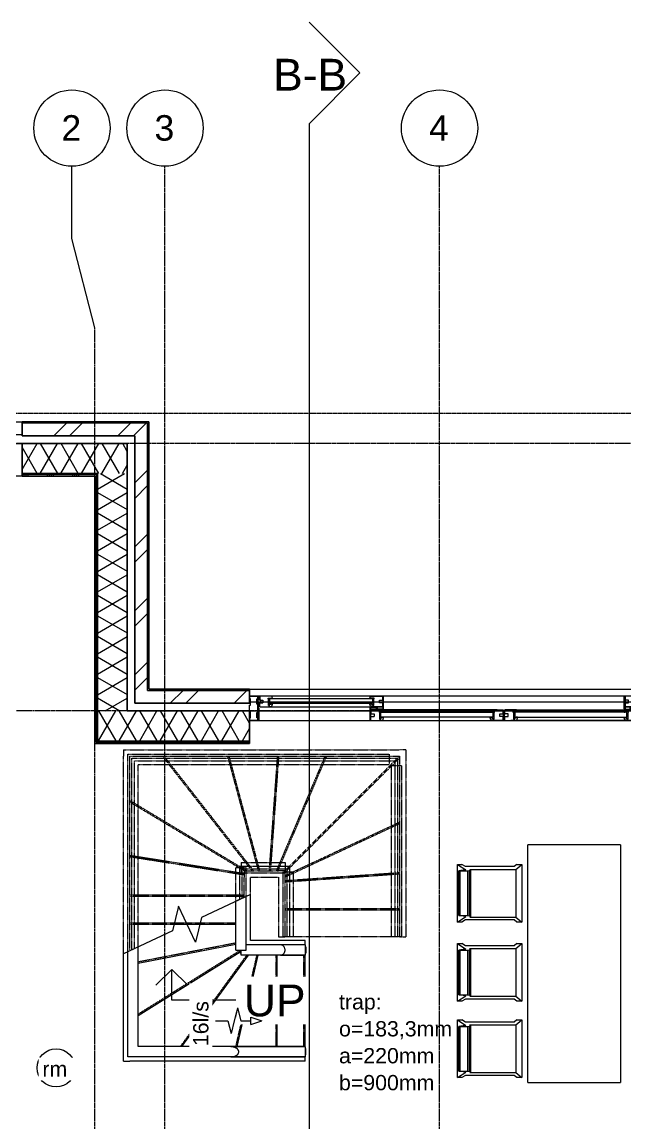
# Model space of a CAD drawing. Header units: millimetres. Extents: x -8591 to 7092, y -1621 to 14390.
# Drawn here: x -2191 to 2552, y 5733 to 14390 of the extents above; entities that cross this region are included whole.
import ezdxf

# ---------------------------------------------------------------- set-up
doc = ezdxf.new("R2010")
doc.units = ezdxf.units.MM
for name, pattern in [('dash-dash', [6, 3, -1, 1, -1]), ('grid', [24, 15, -3, 3, -3]), ('Overhead', [3.96875, 2.38125, -1.5875])]:
    doc.linetypes.add(name, pattern=pattern)
for name, color, linetype, lineweight in [('A-ANNO-NOTE', 131, 'Continuous', 9), ('A-DETL', 90, 'Continuous', 9), ('A-DETL-GENF', 92, 'Continuous', 9), ('A-DOOR', 31, 'Continuous', 9), ('A-FLOR-HRAL', 11, 'Continuous', 9), ('A-FLOR-HRAL-MBND', 5, 'Overhead', 9), ('A-GENM', 13, 'Continuous', 9), ('A-WALL', 113, 'Continuous', 9), ('A-WALL-PATT', 111, 'Continuous', 25), ('G-ANNO-SYMB', 111, 'Continuous', 9), ('G-ANNO-TEXT', 231, 'Continuous', 9), ('I-FURN', 30, 'Continuous', 9), ('I-WALL', 2, 'Continuous', 9), ('S-GRID', 1, 'Continuous', 9), ('S-GRID-IDEN', 1, 'Continuous', 9), ('S-STRS', 31, 'Continuous', 9), ('S-STRS-ANNO', 31, 'Continuous', 9), ('S-STRS-IDEN', 31, 'Continuous', 9), ('S-STRS-MBND', 31, 'Overhead', 9)]:
    doc.layers.add(name, color=color, linetype=linetype, lineweight=lineweight)
doc.styles.add('Arial', font='arial.ttf', dxfattribs={"height": 250})
doc.styles.add('Arial_1', font='arial.ttf', dxfattribs={"height": 200})
doc.styles.add('Arial_3', font='arial.ttf', dxfattribs={"height": 120})
doc.styles.add('Arial_5', font='arial.ttf', dxfattribs={"height": 1.2})
pattern_1 = [(90, (0, 0), (-100, 6e-15), [])]
pattern_2 = [(45, (0, 0), (-251.447, 251.447), []), (45, (0, 381), (-251.447, 251.447), [])]

# ---------------------------------------------------------------- blocks, each defined once
blk = doc.blocks.new('Railing - 50 x 12mm-672990-Begane grond')
at = {"layer": 'A-FLOR-HRAL'}
for p, q in [((-25, 2), (-25, 6)), ((-25, 6), (25, 6)), ((25, 6), (25, 2))]:
    blk.add_line(p, q, dxfattribs=at)
blk = doc.blocks.new('Railing - 50 x 12mm-672994-Begane grond')
at = {"layer": 'A-FLOR-HRAL'}
for p in [(25, 0.6), (-0.6, -6)]:
    blk.add_line(p, (25, -6), dxfattribs=at)
blk = doc.blocks.new('Railing - Railing-654633-Begane grond')
at = {"layer": 'A-FLOR-HRAL'}
for p, q in [((-478.2, 7082.9), (-478.2, 7093.5)), ((-474.2, 7082.9), (-478.2, 7082.9))]:
    blk.add_line(p, q, dxfattribs=at)
at = {"layer": 'A-FLOR-HRAL-MBND'}
for p, q in [((-478.2, 7752.3), (-120.2, 7752.3)), ((-478.2, 7490.2), (-478.2, 7752.3)), ((-478.2, 7752.3), (-120.2, 7752.3)), ((-478.2, 7490.2), (-478.2, 7752.3)), ((-458.2, 7732.3), (-120.2, 7732.3)), ((-458.2, 7499.5), (-458.2, 7732.3)), ((-458.2, 7732.3), (-120.2, 7732.3)), ((-458.2, 7499.5), (-458.2, 7732.3)), ((-120.2, 7752.3), (-87.4, 7752.3)), ((-120.2, 7752.3), (-87.4, 7752.3)), ((-120.2, 7732.3), (-107.4, 7732.3)), ((-120.2, 7732.3), (-107.4, 7732.3)), ((-107.4, 7732.3), (-107.4, 7706.2)), ((-107.4, 7732.3), (-107.4, 7706.2)), ((-107.4, 7706.2), (-107.4, 7416.9)), ((-107.4, 7706.2), (-107.4, 7416.9)), ((-87.4, 7752.3), (-87.4, 7706.2)), ((-87.4, 7752.3), (-87.4, 7706.2)), ((-87.4, 7706.2), (-87.4, 7416.9)), ((-87.4, 7706.2), (-87.4, 7416.9)), ((-107.4, 7416.9), (-107.4, 7196.9)), ((-107.4, 7416.9), (-107.4, 7196.9)), ((-87.4, 7416.9), (-87.4, 7196.9)), ((-87.4, 7416.9), (-87.4, 7196.9)), ((-87.4, 7196.9), (-107.4, 7196.9)), ((-87.4, 7196.9), (-107.4, 7196.9))]:
    blk.add_line(p, q, dxfattribs=at)
at = {"rotation": 270}
for name, p in [('Railing - 50 x 12mm-672990-Begane grond', (35.2, 7092.9)), ('Railing - 50 x 12mm-672994-Begane grond', (-468.2, 7092.9))]:
    blk.add_blockref(name, p, dxfattribs=at)
blk = doc.blocks.new('Railing - 50 x 12mm-673000-Begane grond')
at = {"layer": 'A-FLOR-HRAL'}
for p, q in [((-25, 2), (-25, 6)), ((-25, 6), (25, 6)), ((25, 6), (25, 2))]:
    blk.add_line(p, q, dxfattribs=at)
blk = doc.blocks.new('Railing - Railing-654637-Begane grond')
at = {"layer": 'A-FLOR-HRAL-MBND'}
for p, q in [((-1327.4, 8601.5), (-1208.1, 8601.5)), ((-1327.4, 8503.1), (-1327.4, 8601.5)), ((-1327.4, 8601.5), (-1208.1, 8601.5)), ((-1327.4, 8503.1), (-1327.4, 8601.5)), ((-1307.4, 8581.5), (-1208.1, 8581.5)), ((-1307.4, 8503.1), (-1307.4, 8581.5)), ((-1307.4, 8581.5), (-1208.1, 8581.5)), ((-1307.4, 8503.1), (-1307.4, 8581.5)), ((-1208.1, 8601.5), (698.4, 8601.5)), ((-1208.1, 8601.5), (698.4, 8601.5)), ((-1208.1, 8581.5), (698.4, 8581.5)), ((-1208.1, 8581.5), (698.4, 8581.5)), ((698.4, 8601.5), (761.8, 8601.5)), ((698.4, 8601.5), (761.8, 8601.5)), ((698.4, 8581.5), (741.8, 8581.5)), ((698.4, 8581.5), (741.8, 8581.5)), ((741.8, 8581.5), (741.8, 8541.3)), ((741.8, 8581.5), (741.8, 8541.3)), ((761.8, 8601.5), (761.8, 8541.3)), ((761.8, 8601.5), (761.8, 8541.3)), ((-1327.4, 7094.2), (-1327.4, 8503.1)), ((-1327.4, 7094.2), (-1327.4, 8503.1)), ((-1307.4, 7103.5), (-1307.4, 8503.1)), ((-1307.4, 7103.5), (-1307.4, 8503.1)), ((741.8, 8541.3), (741.8, 7416.9)), ((741.8, 8541.3), (741.8, 7416.9)), ((761.8, 8541.3), (761.8, 7416.9)), ((761.8, 8541.3), (761.8, 7416.9)), ((741.8, 7416.9), (741.8, 7196.9)), ((741.8, 7416.9), (741.8, 7196.9)), ((761.8, 7416.9), (761.8, 7196.9)), ((761.8, 7416.9), (761.8, 7196.9)), ((761.8, 7196.9), (741.8, 7196.9)), ((761.8, 7196.9), (741.8, 7196.9))]:
    blk.add_line(p, q, dxfattribs=at)
at = {"extrusion": (0, 0, -1), "zscale": -1, "rotation": 90}
blk.add_blockref('Railing - 50 x 12mm-673000-Begane grond', (-35.2, 6293.7), dxfattribs=at)
blk = doc.blocks.new('Top Rail Type - Top Rail_Internal_-654649-Begane grond')
at = {"layer": 'A-FLOR-HRAL'}
for p, q in [((37.2, 7133.5), (-156.9, 7133.5)), ((-156.9, 7053.5), (37.2, 7053.5))]:
    blk.add_line(p, q, dxfattribs=at)
for points, knots in [([(-121.7, 7093.5), (-121.7, 7096.4), (-122.2, 7102), (-124.6, 7110.2), (-128.5, 7117.7), (-133.4, 7123.7), (-138.1, 7127.5), (-141.7, 7129.7), (-144.6, 7131), (-147.6, 7132.1), (-151.6, 7133.2), (-154.8, 7133.5), (-156.9, 7133.5)], [0, 0, 0, 0, 0.142857, 0.285714, 0.428571, 0.571429, 0.678571, 0.732143, 0.785714, 0.839286, 0.892857, 1, 1, 1, 1]), ([(37.2, 7133.5), (37.2, 7133.5), (37.2, 7132.8), (37.2, 7129.9), (37.2, 7125.1), (37.2, 7117.6), (37.2, 7109), (37.2, 7100.3), (37.2, 7095.8), (37.2, 7093.5)], [0, 0, 0, 0, 0.142857, 0.285714, 0.428571, 0.571429, 0.785714, 0.892857, 1, 1, 1, 1]), ([(-156.9, 7053.5), (-154, 7053.5), (-148.5, 7054.3), (-140.7, 7057.6), (-133.9, 7062.8), (-127.6, 7070.4), (-123.8, 7078.9), (-122, 7087.2), (-121.7, 7091.4), (-121.7, 7093.5)], [0, 0, 0, 0, 0.142857, 0.285714, 0.428571, 0.571429, 0.785714, 0.892857, 1, 1, 1, 1]), ([(37.2, 7093.5), (37.2, 7090.5), (37.2, 7084.6), (37.2, 7076), (37.2, 7068.4), (37.2, 7063.3), (37.2, 7060.2), (37.2, 7058.5), (37.2, 7057), (37.2, 7055.7), (37.2, 7054.7), (37.2, 7053.8), (37.2, 7053.5), (37.2, 7053.5)], [0, 0, 0, 0, 0.142857, 0.285714, 0.428571, 0.571429, 0.625, 0.678571, 0.732143, 0.785714, 0.839286, 0.892857, 1, 1, 1, 1])]:
    blk.add_open_spline(points, degree=3, knots=knots, dxfattribs=at)
blk = doc.blocks.new('Top Rail Type - Top Rail_Internal_-V1-Begane grond')
at = {"layer": 'A-FLOR-HRAL', "linetype": 'Overhead'}
for p, q in [((-508.2, 7741.7), (-426.9, 7741.7)), ((-508.2, 7476.2), (-508.2, 7741.7)), ((-467.5, 7782.3), (-467.5, 7701.1)), ((-467.5, 7782.3), (-120.3, 7782.3)), ((-426.9, 7514.1), (-426.9, 7741.7)), ((-57.4, 7706.4), (-138.6, 7706.4)), ((-138.6, 7706.4), (-138.6, 7416.9)), ((-120.3, 7782.3), (-120.3, 7701.1)), ((-57.4, 7706.4), (-57.4, 7416.9)), ((-467.5, 7701.1), (-120.3, 7701.1)), ((-138.6, 7416.9), (-138.6, 7196.9)), ((-57.4, 7416.9), (-57.4, 7196.9)), ((-57.4, 7196.9), (-138.6, 7196.9))]:
    blk.add_line(p, q, dxfattribs=at)
at = {"layer": 'A-FLOR-HRAL'}
for p, q in [((-426.9, 7514.1), (-508.2, 7476.2)), ((-508.2, 7093.5), (-508.2, 7476.2)), ((-426.9, 7093.5), (-426.9, 7514.1)), ((37.2, 7134.1), (-426.9, 7134.1)), ((37.2, 7132.5), (37.2, 7134.1)), ((-508.2, 7093.5), (-426.9, 7093.5)), ((-467.5, 7052.9), (-467.5, 7093.5)), ((37.2, 7052.9), (-467.5, 7052.9))]:
    blk.add_line(p, q, dxfattribs=at)
blk = doc.blocks.new('Top Rail Type - Top Rail_Internal_-654664-Begane grond')
at = {"layer": 'A-FLOR-HRAL'}
for p, q in [((37.2, 6333.1), (-548.7, 6333.1)), ((-548.7, 6253.1), (37.2, 6253.1))]:
    blk.add_line(p, q, dxfattribs=at)
for points, knots in [([(-485.6, 6293.1), (-485.7, 6295.1), (-486.1, 6298.1), (-487.2, 6301.8), (-488.2, 6304.5), (-489.5, 6307), (-491.2, 6309.5), (-492.7, 6311.5), (-494, 6312.9), (-495.3, 6314.4), (-497, 6316.1), (-499.3, 6318), (-501.6, 6319.7), (-504.1, 6321.4), (-506.5, 6322.9), (-509.1, 6324.3), (-511.8, 6325.5), (-514.9, 6326.9), (-518.5, 6328.3), (-522.8, 6329.6), (-527, 6330.7), (-535.6, 6332.5), (-542.9, 6333.1), (-548.7, 6333.1)], [0, 0, 0, 0, 0.071429, 0.107143, 0.142857, 0.178571, 0.214286, 0.25, 0.267857, 0.285714, 0.321429, 0.357143, 0.392857, 0.428571, 0.464286, 0.5, 0.535714, 0.571429, 0.625, 0.678571, 0.732143, 0.785714, 1, 1, 1, 1]), ([(37.2, 6333.1), (37.2, 6333.1), (37.2, 6332.4), (37.2, 6329.4), (37.2, 6324.6), (37.2, 6317.2), (37.2, 6308.5), (37.2, 6299.8), (37.2, 6295.4), (37.2, 6293.1)], [0, 0, 0, 0, 0.142857, 0.285714, 0.428571, 0.571429, 0.785714, 0.892857, 1, 1, 1, 1]), ([(-548.7, 6253.1), (-544.2, 6253.1), (-537.4, 6253.6), (-528.4, 6255.1), (-522.9, 6256.5), (-518.6, 6257.9), (-515.4, 6259.1), (-512.2, 6260.4), (-509.2, 6261.9), (-506.2, 6263.6), (-503.2, 6265.3), (-500.9, 6267), (-499.1, 6268.4), (-497.8, 6269.5), (-496.6, 6270.6), (-494.9, 6272.2), (-492.9, 6274.4), (-490.8, 6277.1), (-489.3, 6279.5), (-488.4, 6281.5), (-487.5, 6283.5), (-486.3, 6287.3), (-485.8, 6290.7), (-485.6, 6293.1)], [0, 0, 0, 0, 0.166667, 0.25, 0.333333, 0.375, 0.416667, 0.458333, 0.5, 0.541667, 0.583333, 0.625, 0.645833, 0.666667, 0.6875, 0.708333, 0.75, 0.791667, 0.833333, 0.854167, 0.875, 0.916667, 1, 1, 1, 1]), ([(37.2, 6293.1), (37.2, 6290.1), (37.2, 6284.1), (37.2, 6275.6), (37.2, 6267.9), (37.2, 6260.5), (37.2, 6255.7), (37.2, 6253.5), (37.2, 6253.1), (37.2, 6253.1)], [0, 0, 0, 0, 0.142857, 0.285714, 0.428571, 0.571429, 0.785714, 0.892857, 1, 1, 1, 1])]:
    blk.add_open_spline(points, degree=3, knots=knots, dxfattribs=at)
blk = doc.blocks.new('Top Rail Type - Top Rail_Internal_-V2-Begane grond')
at = {"layer": 'A-FLOR-HRAL', "linetype": 'Overhead'}
for p, q in [((-1358.6, 8632.7), (-1208, 8632.7)), ((-1358.6, 8503.2), (-1358.6, 8632.7)), ((-1208, 8632.7), (698.4, 8632.7)), ((698.4, 8632.7), (698.4, 8551.5)), ((-1358.6, 7079.7), (-1358.6, 8503.2)), ((-1277.4, 8551.5), (-1208, 8551.5)), ((-1277.4, 8503.2), (-1277.4, 8551.5)), ((-1277.4, 7117.5), (-1277.4, 8503.2)), ((-1208, 8551.5), (698.4, 8551.5)), ((793.1, 8541.3), (711.8, 8541.3)), ((711.8, 8541.3), (711.8, 7416.9)), ((793.1, 8541.3), (793.1, 7416.9)), ((711.8, 7416.9), (711.8, 7196.9)), ((793.1, 7416.9), (793.1, 7196.9)), ((793.1, 7196.9), (711.8, 7196.9))]:
    blk.add_line(p, q, dxfattribs=at)
at = {"layer": 'A-FLOR-HRAL'}
for p, q in [((-1277.4, 7117.5), (-1358.6, 7079.7)), ((-1277.4, 6414.1), (-1277.4, 7117.5)), ((-1358.6, 6414.1), (-1358.6, 7079.7)), ((-1358.6, 6252.5), (-1358.6, 6414.1)), ((-1277.4, 6333.7), (-1277.4, 6414.1)), ((-1198.7, 6333.7), (-1277.4, 6333.7)), ((37.2, 6333.7), (-1198.7, 6333.7)), ((37.2, 6332.1), (37.2, 6333.7)), ((-1198.7, 6252.5), (-1358.6, 6252.5)), ((37.2, 6252.5), (-1198.7, 6252.5))]:
    blk.add_line(p, q, dxfattribs=at)
blk = doc.blocks.new('boekenkast6 - boekenkast-667232-Begane grond')
at = {"layer": 'A-WALL'}
for p, q in [((1788, 6051.5), (1788, 7920.8)), ((2517.2, 7920.8), (1788, 7920.8)), ((2517.2, 7920.8), (2517.2, 6051.5)), ((1788, 6051.5), (2517.2, 6051.5))]:
    blk.add_line(p, q, dxfattribs=at)
blk = doc.blocks.new('grace - COLOUR - _Beech_-722821-Begane grond')
at = {"layer": 'I-FURN'}
for p, q in [((-226.9, 217.6), (-226.9, 253.1)), ((-226.9, 253.1), (227, 253.1)), ((-226.9, 253.1), (-184, 187.6)), ((-210.1, 190), (-226.9, 217.6)), ((-210.1, -194), (-210.1, 190)), ((-184, 191.8), (-175.4, 242.3)), ((-184, 187.6), (-184, 191.8)), ((-175.2, 230.2), (-175.8, 171.8)), ((-175.4, 242.3), (175.5, 242.3)), ((-175.4, 242.3), (-175.2, 230.2)), ((-175.2, 230.2), (175.3, 230.2)), ((175.5, 242.3), (175.3, 230.2)), ((175.3, 230.2), (175.9, 171.8)), ((184.2, 191.8), (175.5, 242.3)), ((227, 253.1), (184.2, 187.6)), ((184.2, 187.6), (184.2, 191.8)), ((210.2, 190), (227, 217.6)), ((210.2, -194), (210.2, 190)), ((227, 253.1), (227, 217.6)), ((-184.1, 151.6), (-187.4, 154.8)), ((-187.4, 154.8), (-187.1, -206.5)), ((-178.5, 158), (-184.1, 147.7)), ((-184.1, 147.7), (-184.1, 151.6)), ((-184.1, 147.7), (184.2, 147.7)), ((-175.8, 171.8), (-178.5, 158)), ((-178.5, 158), (178.6, 158)), ((-175.8, 171.8), (175.9, 171.8)), ((175.9, 171.8), (178.6, 158)), ((178.6, 158), (184.2, 147.7)), ((184.2, 151.6), (187.5, 154.8)), ((184.2, 147.7), (184.2, 151.6)), ((187.5, 154.8), (187.2, -206.5)), ((-226.9, -215.3), (-210.1, -194)), ((-187.1, -206.5), (-226.9, -253.1)), ((-226.9, -253.1), (-226.9, -215.3)), ((227, -253.1), (-226.9, -253.1)), ((187.2, -206.5), (-187.1, -206.5)), ((187.2, -206.5), (227, -253.1)), ((227, -215.3), (210.2, -194)), ((227, -215.3), (227, -253.1))]:
    blk.add_line(p, q, dxfattribs=at)
blk = doc.blocks.new('Doors_GEALAN_S9000_Sliding-Door_Plan_C - Doors_GEALAN_S9000_Sliding-Door_Plan_C-2090526-Begane grond')
at = {"layer": 'A-DETL-GENF'}
for p, q in [((-2000, -21), (-2000, 0)), ((-2000, 0), (-1935.5, 0)), ((-1893, 0), (-1921, 0)), ((-1921, 0), (-1921, -30.1)), ((-1829.3, 0), (-1893, 0)), ((-1045.2, 0), (-981.5, 0)), ((-981.5, 0), (-953.5, 0)), ((-953.5, -30.1), (-953.5, 0)), ((981.5, 0), (953.5, 0)), ((953.5, -30.1), (953.5, 0)), ((1045.2, 0), (981.5, 0)), ((1829.3, 0), (1893, 0)), ((1893, 0), (1921, 0)), ((1921, 0), (1921, -30.1)), ((1935.5, 0), (2000, 0)), ((2000, 0), (2000, -21)), ((-1992, -21), (-2000, -21)), ((-2000, -120), (-2000, -70)), ((-2000, -70), (-1992, -70)), ((-1992, -70), (-1992, -21)), ((-1943, -21), (-1935, -21)), ((-1943, -61.5), (-1943, -21)), ((-1935, -61.5), (-1943, -61.5)), ((-1935, -21), (-1935, -0.5)), ((-1926.5, -3), (-1935, -3)), ((-1935, -3), (-1935, -79.5)), ((-1935, -128.5), (-1935, -61.5)), ((-1935, -79.5), (-1926.5, -79.5)), ((-1924, -10.5), (-1924, -5.5)), ((-1923, -10.5), (-1924, -10.5)), ((-1924, -77), (-1924, -72)), ((-1924, -72), (-1923, -72)), ((-1923, -30.4), (-1923, -10.5)), ((-1911.7, -30.4), (-1923, -30.4)), ((-1923, -72), (-1923, -52.1)), ((-1923, -52.1), (-1911.7, -52.1)), ((-1921, -30.1), (-1895.5, -30.1)), ((-1921, -52.4), (-1895.5, -52.4)), ((-1921, -80), (-1921, -52.4)), ((-1918.5, -82.5), (-1847, -82.5)), ((-1911.7, -52.1), (-1911.7, -30.4)), ((-1895, -30.6), (-1895, -40.9)), ((-1895, -40.9), (-1894.7, -41.2)), ((-1894.7, -41.2), (-1895, -41.6)), ((-1895, -41.6), (-1895, -51.9)), ((-1851.1, -29), (-1854.1, -15)), ((-1854.1, -15), (-1828.2, -15)), ((-1851.1, -71.2), (-1851.1, -29)), ((-1847, -71.2), (-1851.1, -71.2)), ((-1834.1, -65.5), (-1847, -65.5)), ((-1847, -65.5), (-1847, -81)), ((-1847, -82.5), (-1847, -71.2)), ((-1847, -81), (-1830.7, -81)), ((-1832.8, -60.5), (-1834.1, -65.5)), ((-1821, -60.5), (-1832.8, -60.5)), ((-1821, -58), (-1832.5, -58)), ((-1832.5, -58), (-1832.5, -60.5)), ((-1832.5, -60.5), (-1821, -60.5)), ((-1828.2, -15), (-1821, -15)), ((-1827.5, -15), (-1821, -15)), ((-1827.5, -18), (-1827.5, -15)), ((-1821, -18), (-1827.5, -18)), ((-1824.9, -76.6), (-1821, -62)), ((-1821, -14), (-1823.6, -4.4)), ((-1821, -15), (-1821, -14)), ((-1821, -15), (-1821, -18)), ((-1821, -60.5), (-1821, -58)), ((-1821, -62), (-1821, -60.5)), ((-1053.5, -14), (-1050.9, -4.4)), ((-1053.5, -15), (-1053.5, -14)), ((-1046.3, -15), (-1053.5, -15)), ((-1047, -15), (-1053.5, -15)), ((-1053.5, -15), (-1053.5, -18)), ((-1053.5, -18), (-1047, -18)), ((-1053.5, -58), (-1042, -58)), ((-1053.5, -60.5), (-1053.5, -58)), ((-1042, -60.5), (-1053.5, -60.5)), ((-1053.5, -62), (-1053.5, -60.5)), ((-1053.5, -60.5), (-1041.7, -60.5)), ((-1049.6, -76.6), (-1053.5, -62)), ((-1047, -18), (-1047, -15)), ((-1020.4, -15), (-1046.3, -15)), ((-1027.5, -81), (-1043.8, -81)), ((-1042, -58), (-1042, -60.5)), ((-1041.7, -60.5), (-1040.4, -65.5)), ((-1040.4, -65.5), (-1027.5, -65.5)), ((-1027.5, -65.5), (-1027.5, -81)), ((-1027.5, -82.5), (-1027.5, -71.2)), ((-1027.5, -71.2), (-1023.4, -71.2)), ((-956, -82.5), (-1027.5, -82.5)), ((-1023.4, -29), (-1020.4, -15)), ((-1023.4, -71.2), (-1023.4, -29)), ((-999, -86.5), (-994, -86.5)), ((-999, -95), (-999, -86.5)), ((-994, -95), (-994, -82.5)), ((-994, -82.5), (-954, -82.5)), ((-979.5, -30.1), (-953.5, -30.1)), ((-979.5, -52.4), (-979.5, -30.1)), ((-953.5, -52.4), (-979.5, -52.4)), ((-954, -82.5), (-953.5, -82.5)), ((-949, -3), (-953.5, -3)), ((-953.5, -3), (-953.5, -100)), ((-953.5, -80), (-953.5, -52.4)), ((-953.5, -82.5), (-953.5, -100)), ((-946.5, -97.5), (-946.5, -5.5)), ((946.5, -97.5), (946.5, -5.5)), ((949, -3), (953.5, -3)), ((953.5, -3), (953.5, -100)), ((979.5, -30.1), (953.5, -30.1)), ((953.5, -52.4), (979.5, -52.4)), ((953.5, -80), (953.5, -52.4)), ((953.5, -82.5), (953.5, -100)), ((954, -82.5), (953.5, -82.5)), ((994, -82.5), (954, -82.5)), ((956, -82.5), (1027.5, -82.5)), ((979.5, -52.4), (979.5, -30.1)), ((994, -95), (994, -82.5)), ((999, -86.5), (994, -86.5)), ((999, -95), (999, -86.5)), ((1023.4, -29), (1020.4, -15)), ((1020.4, -15), (1046.3, -15)), ((1023.4, -71.2), (1023.4, -29)), ((1027.5, -71.2), (1023.4, -71.2)), ((1040.4, -65.5), (1027.5, -65.5)), ((1027.5, -65.5), (1027.5, -81)), ((1027.5, -82.5), (1027.5, -71.2)), ((1027.5, -81), (1043.8, -81)), ((1041.7, -60.5), (1040.4, -65.5)), ((1053.5, -60.5), (1041.7, -60.5)), ((1053.5, -58), (1042, -58)), ((1042, -58), (1042, -60.5)), ((1042, -60.5), (1053.5, -60.5)), ((1046.3, -15), (1053.5, -15)), ((1047, -15), (1053.5, -15)), ((1047, -18), (1047, -15)), ((1053.5, -18), (1047, -18)), ((1049.6, -76.6), (1053.5, -62)), ((1053.5, -14), (1050.9, -4.4)), ((1053.5, -15), (1053.5, -14)), ((1053.5, -15), (1053.5, -18)), ((1053.5, -60.5), (1053.5, -58)), ((1053.5, -62), (1053.5, -60.5)), ((1821, -14), (1823.6, -4.4)), ((1821, -15), (1821, -14)), ((1828.2, -15), (1821, -15)), ((1827.5, -15), (1821, -15)), ((1821, -15), (1821, -18)), ((1821, -18), (1827.5, -18)), ((1821, -58), (1832.5, -58)), ((1821, -60.5), (1821, -58)), ((1832.5, -60.5), (1821, -60.5)), ((1821, -62), (1821, -60.5)), ((1821, -60.5), (1832.8, -60.5)), ((1824.9, -76.6), (1821, -62)), ((1827.5, -18), (1827.5, -15)), ((1854.1, -15), (1828.2, -15)), ((1847, -81), (1830.7, -81)), ((1832.5, -58), (1832.5, -60.5)), ((1832.8, -60.5), (1834.1, -65.5)), ((1834.1, -65.5), (1847, -65.5)), ((1847, -65.5), (1847, -81)), ((1847, -82.5), (1847, -71.2)), ((1847, -71.2), (1851.1, -71.2)), ((1918.5, -82.5), (1847, -82.5)), ((1851.1, -29), (1854.1, -15)), ((1851.1, -71.2), (1851.1, -29)), ((1895, -40.9), (1894.7, -41.2)), ((1894.7, -41.2), (1895, -41.6)), ((1895, -30.6), (1895, -40.9)), ((1895, -41.6), (1895, -51.9)), ((1921, -30.1), (1895.5, -30.1)), ((1921, -52.4), (1895.5, -52.4)), ((1911.7, -52.1), (1911.7, -30.4)), ((1911.7, -30.4), (1923, -30.4)), ((1923, -52.1), (1911.7, -52.1)), ((1921, -80), (1921, -52.4)), ((1923, -30.4), (1923, -10.5)), ((1923, -10.5), (1924, -10.5)), ((1923, -72), (1923, -52.1)), ((1924, -72), (1923, -72)), ((1924, -10.5), (1924, -5.5)), ((1924, -77), (1924, -72)), ((1926.5, -3), (1935, -3)), ((1935, -79.5), (1926.5, -79.5)), ((1935, -0.5), (1935, -21)), ((1935, -3), (1935, -79.5)), ((1935, -21), (1943, -21)), ((1935, -61.5), (1935, -128.5)), ((1943, -61.5), (1935, -61.5)), ((1943, -21), (1943, -61.5)), ((2000, -21), (1992, -21)), ((1992, -21), (1992, -70)), ((1992, -70), (2000, -70)), ((2000, -70), (2000, -120)), ((-1992, -120), (-2000, -120)), ((-2000, -190), (-2000, -169)), ((-2000, -169), (-1992, -169)), ((-1992, -169), (-1992, -120)), ((-1943, -128.5), (-1935, -128.5)), ((-1943, -169), (-1943, -128.5)), ((-1935, -169), (-1943, -169)), ((-1935, -187), (-1935, -90)), ((-1935, -90), (-1930.5, -90)), ((-1935, -189.5), (-1935, -169)), ((-1928, -92.5), (-1928, -184.5)), ((-1053.5, -92.5), (-1053.5, -184.5)), ((-1046.5, -90), (-1051, -90)), ((-1046.5, -107.5), (-1046.5, -90)), ((-1046.5, -90), (-999, -90)), ((-1046.5, -187), (-1046.5, -90)), ((-1046, -107.5), (-1046.5, -107.5)), ((-1018.5, -107.5), (-1046.5, -107.5)), ((-1046.5, -108), (-1046.5, -137.6)), ((-1046.5, -137.6), (-1021, -137.6)), ((-1046.5, -159.9), (-1021, -159.9)), ((-1046.5, -187.5), (-1046.5, -159.9)), ((-1006, -107.5), (-1046, -107.5)), ((-1020.5, -138.1), (-1020.5, -148.4)), ((-1020.5, -148.4), (-1020.2, -148.7)), ((-1020.2, -148.7), (-1020.5, -149.1)), ((-1020.5, -149.1), (-1020.5, -159.4)), ((-954.8, -107.5), (-1018.5, -107.5)), ((-999, -95), (-1006, -95)), ((-1006, -95), (-1006, -107.5)), ((-1001, -103.5), (-1006, -103.5)), ((-1001, -95), (-1001, -103.5)), ((-1001, -100), (-1001, -95)), ((-1001, -95), (-994, -95)), ((-953.5, -100), (-1001, -100)), ((-999, -90), (-999, -95)), ((-976.6, -136.5), (-979.6, -122.5)), ((-979.6, -122.5), (-953.7, -122.5)), ((-976.6, -178.7), (-976.6, -136.5)), ((-959.6, -173), (-972.5, -173)), ((-972.5, -173), (-972.5, -188.5)), ((-958.3, -168), (-959.6, -173)), ((-946.5, -168), (-958.3, -168)), ((-946.5, -165.5), (-958, -165.5)), ((-958, -165.5), (-958, -168)), ((-958, -168), (-946.5, -168)), ((-953.7, -122.5), (-946.5, -122.5)), ((-953.5, -100), (-949, -100)), ((-953, -122.5), (-946.5, -122.5)), ((-953, -125.5), (-953, -122.5)), ((-946.5, -125.5), (-953, -125.5)), ((-950.4, -184.1), (-946.5, -169.5)), ((-946.5, -121.5), (-949.1, -111.9)), ((-946.5, -122.5), (-946.5, -121.5)), ((-946.5, -122.5), (-946.5, -125.5)), ((-946.5, -168), (-946.5, -165.5)), ((-946.5, -169.5), (-946.5, -168)), ((-107, -121.5), (-104.4, -111.9)), ((-107, -122.5), (-107, -121.5)), ((-99.8, -122.5), (-107, -122.5)), ((-100.5, -122.5), (-107, -122.5)), ((-107, -122.5), (-107, -125.5)), ((-107, -125.5), (-100.5, -125.5)), ((-107, -165.5), (-95.5, -165.5)), ((-107, -168), (-107, -165.5)), ((-95.5, -168), (-107, -168)), ((-107, -169.5), (-107, -168)), ((-107, -168), (-95.2, -168)), ((-103.1, -184.1), (-107, -169.5)), ((-100.5, -125.5), (-100.5, -122.5)), ((-73.9, -122.5), (-99.8, -122.5)), ((-98.7, -107.5), (-35, -107.5)), ((-95.5, -165.5), (-95.5, -168)), ((-95.2, -168), (-93.9, -173)), ((-93.9, -173), (-81, -173)), ((-81, -173), (-81, -188.5)), ((-76.9, -136.5), (-73.9, -122.5)), ((-76.9, -178.7), (-76.9, -136.5)), ((-35, -107.5), (-7, -107.5)), ((-33, -137.6), (-7, -137.6)), ((-33, -159.9), (-33, -137.6)), ((-7, -159.9), (-33, -159.9)), ((-7, -137.6), (-7, -107.5)), ((1.5, -110.5), (-7, -110.5)), ((-7, -110.5), (-7, -187)), ((-7, -187.5), (-7, -159.9)), ((2.5, -148.8), (3, -148.3)), ((3, -149.3), (2.5, -148.8)), ((3, -148.3), (3, -142)), ((3, -142), (6.5, -142)), ((3, -155.6), (3, -149.3)), ((6.5, -155.6), (3, -155.6)), ((4, -127), (4, -113)), ((4, -184.5), (4, -170.5)), ((35, -107.5), (7, -107.5)), ((7, -137.6), (7, -107.5)), ((7, -141.5), (7, -130)), ((33, -137.6), (7, -137.6)), ((7, -167.5), (7, -156.1)), ((7, -159.9), (33, -159.9)), ((7, -187.5), (7, -159.9)), ((33, -159.9), (33, -137.6)), ((98.7, -107.5), (35, -107.5)), ((76.9, -136.5), (73.9, -122.5)), ((73.9, -122.5), (99.8, -122.5)), ((76.9, -178.7), (76.9, -136.5)), ((93.9, -173), (81, -173)), ((81, -173), (81, -188.5)), ((95.2, -168), (93.9, -173)), ((107, -168), (95.2, -168)), ((107, -165.5), (95.5, -165.5)), ((95.5, -165.5), (95.5, -168)), ((95.5, -168), (107, -168)), ((99.8, -122.5), (107, -122.5)), ((100.5, -122.5), (107, -122.5)), ((100.5, -125.5), (100.5, -122.5)), ((107, -125.5), (100.5, -125.5)), ((103.1, -184.1), (107, -169.5)), ((107, -121.5), (104.4, -111.9)), ((107, -122.5), (107, -121.5)), ((107, -122.5), (107, -125.5)), ((107, -168), (107, -165.5)), ((107, -169.5), (107, -168)), ((946.5, -121.5), (949.1, -111.9)), ((946.5, -122.5), (946.5, -121.5)), ((953.7, -122.5), (946.5, -122.5)), ((953, -122.5), (946.5, -122.5)), ((946.5, -122.5), (946.5, -125.5)), ((946.5, -125.5), (953, -125.5)), ((946.5, -165.5), (958, -165.5)), ((946.5, -168), (946.5, -165.5)), ((958, -168), (946.5, -168)), ((946.5, -169.5), (946.5, -168)), ((946.5, -168), (958.3, -168)), ((950.4, -184.1), (946.5, -169.5)), ((953.5, -100), (949, -100)), ((953, -125.5), (953, -122.5)), ((953.5, -100), (1001, -100)), ((979.6, -122.5), (953.7, -122.5)), ((954.8, -107.5), (1018.5, -107.5)), ((958, -165.5), (958, -168)), ((958.3, -168), (959.6, -173)), ((959.6, -173), (972.5, -173)), ((972.5, -173), (972.5, -188.5)), ((976.6, -136.5), (979.6, -122.5)), ((976.6, -178.7), (976.6, -136.5)), ((1001, -95), (994, -95)), ((1046.5, -90), (999, -90)), ((999, -90), (999, -95)), ((999, -95), (1006, -95)), ((1001, -95), (1001, -103.5)), ((1001, -100), (1001, -95)), ((1001, -103.5), (1006, -103.5)), ((1006, -95), (1006, -107.5)), ((1006, -107.5), (1046, -107.5)), ((1018.5, -107.5), (1046.5, -107.5)), ((1020.5, -148.4), (1020.1, -148.7)), ((1020.1, -148.7), (1020.5, -149.1)), ((1020.5, -138.1), (1020.5, -148.4)), ((1020.5, -149.1), (1020.5, -159.4)), ((1046.5, -137.6), (1021, -137.6)), ((1046.5, -159.9), (1021, -159.9)), ((1046, -107.5), (1046.5, -107.5)), ((1046.5, -107.5), (1046.5, -90)), ((1046.5, -187), (1046.5, -90)), ((1046.5, -90), (1051, -90)), ((1046.5, -108), (1046.5, -137.6)), ((1046.5, -187.5), (1046.5, -159.9)), ((1053.5, -92.5), (1053.5, -184.5)), ((1928, -92.5), (1928, -184.5)), ((1935, -90), (1930.5, -90)), ((1935, -187), (1935, -90)), ((1935, -128.5), (1943, -128.5)), ((1935, -169), (1935, -189.5)), ((1943, -169), (1935, -169)), ((1943, -128.5), (1943, -169)), ((2000, -120), (1992, -120)), ((1992, -120), (1992, -169)), ((1992, -169), (2000, -169)), ((2000, -169), (2000, -190)), ((-1935.5, -190), (-2000, -190)), ((-1930.5, -187), (-1935, -187)), ((-1051, -187), (-1046.5, -187)), ((-1044, -190), (-972.5, -190)), ((-972.5, -178.7), (-976.6, -178.7)), ((-972.5, -190), (-972.5, -178.7)), ((-972.5, -188.5), (-956.2, -188.5)), ((-81, -188.5), (-97.3, -188.5)), ((-81, -190), (-81, -178.7)), ((-81, -178.7), (-76.9, -178.7)), ((-9.5, -190), (-81, -190)), ((-7, -187), (1.5, -187)), ((9.5, -190), (81, -190)), ((81, -178.7), (76.9, -178.7)), ((81, -190), (81, -178.7)), ((81, -188.5), (97.3, -188.5)), ((972.5, -188.5), (956.2, -188.5)), ((972.5, -190), (972.5, -178.7)), ((972.5, -178.7), (976.6, -178.7)), ((1044, -190), (972.5, -190)), ((1051, -187), (1046.5, -187)), ((1930.5, -187), (1935, -187)), ((2000, -190), (1935.5, -190))]:
    blk.add_line(p, q, dxfattribs=at)
at = {"layer": 'A-DETL-GENF', "lineweight": 18}
for p, q in [((-1842, -18), (-1032.5, -18)), ((-1842, -58), (-1842, -18)), ((-1032.5, -58), (-1842, -58)), ((-1032.5, -18), (-1032.5, -58)), ((1032.5, -18), (1032.5, -58)), ((1842, -18), (1032.5, -18)), ((1032.5, -58), (1842, -58)), ((1842, -58), (1842, -18)), ((-967.5, -125.5), (-86, -125.5)), ((-967.5, -165.5), (-967.5, -125.5)), ((-86, -165.5), (-967.5, -165.5)), ((-86, -125.5), (-86, -165.5)), ((86, -125.5), (86, -165.5)), ((967.5, -125.5), (86, -125.5)), ((86, -165.5), (967.5, -165.5)), ((967.5, -165.5), (967.5, -125.5))]:
    blk.add_line(p, q, dxfattribs=at)
at = {"layer": 'A-DETL-GENF'}
for centre, radius, start, end in [((-1935.5, -0.5), 0.5, 0, 90), ((-1829.3, -6), 6, 15, 90), ((-1045.2, -6), 6, 90, 165), ((1045.2, -6), 6, 15, 90), ((1829.3, -6), 6, 90, 165), ((1935.5, -0.5), 0.5, 90, 180), ((-1926.5, -5.5), 2.5, 360, 90), ((-1926.5, -77), 2.5, 270, 0), ((-1918.5, -80), 2.5, 180, 270), ((-1895.5, -30.6), 0.5, 0, 90), ((-1895.5, -51.9), 0.5, 270, 0), ((-1830.7, -75), 6, 270, 345), ((-1043.8, -75), 6, 195, 270), ((-956, -80), 2.5, 270, 0), ((-949, -5.5), 2.5, 360, 90), ((949, -5.5), 2.5, 90, 180), ((956, -80), 2.5, 180, 270), ((1043.8, -75), 6, 270, 345), ((1830.7, -75), 6, 195, 270), ((1895.5, -30.6), 0.5, 90, 180), ((1895.5, -51.9), 0.5, 180, 270), ((1918.5, -80), 2.5, 270, 0), ((1926.5, -5.5), 2.5, 90, 180), ((1926.5, -77), 2.5, 180, 270), ((-1930.5, -92.5), 2.5, 0, 90), ((-1051, -92.5), 2.5, 90, 180), ((-1021, -138.1), 0.5, 0, 90), ((-1021, -159.4), 0.5, 270, 0), ((-954.8, -113.5), 6, 15, 90), ((-949, -97.5), 2.5, 270, 360), ((-98.7, -113.5), 6, 90, 165), ((1.5, -113), 2.5, 360, 90), ((4.5, -127), 0.5, 180, 270), ((4.5, -170.5), 0.5, 90, 180), ((4.5, -130), 2.5, 360, 90), ((4.5, -167.5), 2.5, 270, 0), ((6.5, -141.5), 0.5, 270, 0), ((6.5, -156.1), 0.5, 360, 90), ((98.7, -113.5), 6, 15, 90), ((949, -97.5), 2.5, 180, 270), ((954.8, -113.5), 6, 90, 165), ((1021, -138.1), 0.5, 90, 180), ((1021, -159.4), 0.5, 180, 270), ((1051, -92.5), 2.5, 0, 90), ((1930.5, -92.5), 2.5, 90, 180), ((-1935.5, -189.5), 0.5, 270, 0), ((-1930.5, -184.5), 2.5, 270, 0), ((-1051, -184.5), 2.5, 180, 270), ((-1044, -187.5), 2.5, 180, 270), ((-956.2, -182.5), 6, 270, 345), ((-97.3, -182.5), 6, 195, 270), ((-9.5, -187.5), 2.5, 270, 0), ((1.5, -184.5), 2.5, 270, 0), ((9.5, -187.5), 2.5, 180, 270), ((97.3, -182.5), 6, 270, 345), ((956.2, -182.5), 6, 195, 270), ((1044, -187.5), 2.5, 270, 0), ((1051, -184.5), 2.5, 270, 0), ((1930.5, -184.5), 2.5, 180, 270), ((1935.5, -189.5), 0.5, 180, 270)]:
    blk.add_arc(centre, radius, start, end, dxfattribs=at)
at = {"layer": 'A-GENM'}
for p, q in [((2000, 0), (-2000, 0)), ((-1013.3, 0), (-1861.2, 0)), ((1013.3, 0), (1861.2, 0)), ((-1882.7, -82.5), (-991.7, -82.5)), ((1882.7, -82.5), (991.7, -82.5)), ((-53.1, -107.5), (-1000.4, -107.5)), ((53.1, -107.5), (1000.4, -107.5)), ((-2000, -190), (2000, -190)), ((-1009.8, -190), (-55.5, -190)), ((1009.8, -190), (55.5, -190)), ((1935, -190), (953.5, -190))]:
    blk.add_line(p, q, dxfattribs=at)
blk = doc.blocks.new('Grid - r_3_0mm-1753543-Begane grond')
at = {"layer": 'S-GRID-IDEN'}
blk.add_circle((0, 0), 3, dxfattribs=at)
blk = doc.blocks.new('Section - gesloten pijl _ viewname _ sheetnumber-464714-Begane grond')
at = {"layer": 'G-ANNO-SYMB'}
for p, q in [((-4, 4), (-8, 0)), ((0, 0), (-4, 4)), ((0, 0), (5, 0))]:
    blk.add_line(p, q, dxfattribs=at)
blk = doc.blocks.new('00_EA_SYM_ROOKMELDER - 00_EA_sym_rookmelder-2541788-Begane grond')
at = {"layer": 'A-ANNO-NOTE'}
blk.add_circle((0, 0), 1.5, dxfattribs=at)
at = {"layer": 'A-ANNO-NOTE', "insert": (-1.078, 0.516), "char_height": 1.2, "width": 2.48523, "attachment_point": 1, "style": 'Arial_5', "bg_fill": 3, "box_fill_scale": 1.25, "bg_fill_color": 256, "bg_fill_true_color": 13158600, "bg_fill_transparency": 0}
blk.add_mtext('rm', dxfattribs=at)
blk = doc.blocks.new('61_EA_VENT_DEURDOORVOER1 - WCD 2-1511445-Begane grond')
at = {"layer": 'A-ANNO-NOTE'}
for p, q in [((0, 1.308), (0, 0.324)), ((0, 0.324), (-1.007, 0.073)), ((0, -0.178), (-1.007, 0.073)), ((1.007, -0.429), (0, -0.178)), ((1.007, -0.429), (0, -0.68)), ((0, -0.68), (0, -1.467)), ((-0.285, -1.467), (0, -2.343)), ((-0.285, -1.467), (0.285, -1.467)), ((0.285, -1.467), (0, -2.343))]:
    blk.add_line(p, q, dxfattribs=at)

msp = doc.modelspace()

# ---------------------------------------------------------------- hatches: boundary and pattern name
at = {"layer": 'A-WALL-PATT', "lineweight": 9}
h = msp.add_hatch(dxfattribs=at)
h.set_pattern_fill('FP_12', color=256, style=0, pattern_type=2)
h.set_pattern_definition(pattern_2)
h.paths.add_polyline_path([(-1302.8, 11135.3), (-1202.8, 11135.3), (-1202.8, 11235.3), (-2191, 11235.3), (-2191, 11135.3)])
h.paths.add_polyline_path([(-4191, 11135.3), (-4191, 11235.3), (-5189.2, 11235.3), (-5189.2, 11135.3), (-4524.4, 11135.3)])
h = msp.add_hatch(dxfattribs=at)
h.set_pattern_fill('FP_12', color=256, style=0, pattern_type=2)
h.set_pattern_definition(pattern_2)
h.paths.add_polyline_path([(-1202.8, 9133.5), (-1202.8, 11135.3), (-1302.8, 11135.3), (-1302.8, 9133.5)])
h = msp.add_hatch(dxfattribs=at)
h.set_pattern_fill('FP_24', color=256, angle=60, style=0, pattern_type=2)
h.set_pattern_definition([(60, (-3191, 10818.77), (-121.244, 70), []), (120, (-3191, 10818.77), (-121.244, -70), [])])
h.paths.add_polyline_path([(-1597.8, 10840.3), (-1362.8, 10840.3), (-1362.8, 11075.3), (-2191, 11075.3), (-2191, 10840.3)])
h.paths.add_polyline_path([(-4784.2, 10840.3), (-4191, 10840.3), (-4191, 11075.3), (-5019.2, 11075.3), (-5019.2, 10840.3)])
h = msp.add_hatch(dxfattribs=at)
h.set_pattern_fill('FP_3', color=256, style=0, pattern_type=2)
h.set_pattern_definition(pattern_1)
h.paths.add_polyline_path([(-1606.8, 10831.3), (-1597.8, 10831.3), (-1597.8, 10840.3), (-2191, 10840.3), (-2191, 10831.3)])
h.paths.add_polyline_path([(-4191, 10831.3), (-4191, 10840.3), (-4784.2, 10840.3), (-4784.2, 10831.3), (-4524.4, 10831.3)])
h = msp.add_hatch(dxfattribs=at)
h.set_pattern_fill('FP_23', color=256, angle=90, style=0, pattern_type=2)
h.set_pattern_definition([(90, (-3191, 10818.78), (-200, 5e-13), []), (90, (-3175, 10818.78), (-200, 5e-13), []), (90, (-3159, 10818.78), (-200, 5e-13), []), (90, (-3143, 10818.78), (-200, 5e-13), [])])
h.paths.add_polyline_path([(-1619.3, 10818.8), (-1606.8, 10818.8), (-1606.8, 10831.3), (-2191, 10831.3), (-2191, 10818.8)])
h.paths.add_polyline_path([(-4775.2, 10818.8), (-4191, 10818.8), (-4191, 10831.3), (-4775.2, 10831.3)])
h = msp.add_hatch(dxfattribs=at)
h.set_pattern_fill('FP_3', color=256, style=0, pattern_type=2)
h.set_pattern_definition(pattern_1)
h.paths.add_polyline_path([(-1606.8, 8738.5), (-1597.8, 8738.5), (-1597.8, 10831.3), (-1606.8, 10831.3), (-1606.8, 8973.5)])
h = msp.add_hatch(dxfattribs=at)
h.set_pattern_fill('FP_32', color=256, angle=60, style=0, pattern_type=2)
h.set_pattern_definition([(330, (-1619.26, 9896.13), (70, 121.244), []), (30, (-1619.26, 9896.13), (-70, 121.244), [])])
h.paths.add_polyline_path([(-1362.8, 8973.5), (-1362.8, 10840.3), (-1597.8, 10840.3), (-1597.8, 8973.5)])
h = msp.add_hatch(dxfattribs=at)
h.set_pattern_fill('FP_33', color=256, angle=90, style=0, pattern_type=2)
h.set_pattern_definition([(1e-13, (-1619.26, 9896.13), (-4e-13, 200), []), (1e-13, (-1619.26, 9880.13), (-4e-13, 200), []), (1e-13, (-1619.26, 9864.13), (-4e-13, 200), []), (1e-13, (-1619.26, 9848.13), (-4e-13, 200), [])])
h.paths.add_polyline_path([(-1606.8, 8729.5), (-1606.8, 10818.8), (-1619.3, 10818.8), (-1619.3, 8729.5)])
h = msp.add_hatch(dxfattribs=at)
h.set_pattern_fill('FP_12', color=256, style=0, pattern_type=2)
h.set_pattern_definition(pattern_2)
h.paths.add_polyline_path([(4653.7, 9033.5), (4653.7, 9133.5), (3599.7, 9133.5), (3599.7, 9033.5), (4553.7, 9033.5)])
h.paths.add_polyline_path([(-435.8, 9033.5), (-400.3, 9033.5), (-400.3, 9133.5), (-1302.8, 9133.5), (-1302.8, 9033.5)])
h = msp.add_hatch(dxfattribs=at)
h.set_pattern_fill('FP_10', color=256, angle=60, style=0, pattern_type=2)
h.set_pattern_definition([(60, (1308.99, 8716.98), (-121.2436, 70), []), (120, (1308.99, 8716.98), (-121.2436, -70), [])])
h.paths.add_polyline_path([(4249.7, 8738.5), (4258.7, 8738.5), (4258.7, 8973.5), (3599.7, 8973.5), (3599.7, 8738.5), (4237.2, 8738.5)])
h.paths.add_polyline_path([(-400.3, 8738.5), (-400.3, 8973.5), (-1597.8, 8973.5), (-1597.8, 8738.5), (-435.8, 8738.5)])
h = msp.add_hatch(dxfattribs=at)
h.set_pattern_fill('FP_11', color=256, angle=90, style=0, pattern_type=2)
h.set_pattern_definition([(90, (1309, 8716.98), (-200, 4e-13), []), (90, (1325, 8716.98), (-200, 4e-13), []), (90, (1341, 8716.98), (-200, 4e-13), []), (90, (1357, 8716.98), (-200, 4e-13), [])])
h.paths.add_polyline_path([(4237, 8717), (4237.2, 8717), (4237, 8729.5), (3599.7, 8729.5), (3599.7, 8717), (4207.2, 8717)])
h.paths.add_polyline_path([(-400.3, 8717), (-400.3, 8729.5), (-1619.3, 8729.5), (-1619.3, 8717), (-435.8, 8717)])
h = msp.add_hatch(dxfattribs=at)
h.set_pattern_fill('FP_3', color=256, style=0, pattern_type=2)
h.set_pattern_definition(pattern_1)
h.paths.add_polyline_path([(4237, 8729.5), (4249.7, 8729.5), (4249.7, 8738.5), (3599.7, 8738.5), (3599.7, 8729.5), (3652.9, 8729.5)])
h.paths.add_polyline_path([(-400.3, 8729.5), (-400.3, 8738.5), (-1606.8, 8738.5), (-1606.8, 8729.5), (-435.8, 8729.5)])

# ---------------------------------------------------------------- linework, layer by layer
at = {"layer": 'A-DETL', "linetype": 'dash-dash'}
msp.add_line((-4867.7, 11315.3), (4342.2, 11315.3), dxfattribs=at)
at = {"layer": 'A-WALL'}
for p, q in [((-4191, 11245.3), (-2191, 11245.3)), ((-1202.8, 11235.3), (-2191, 11235.3)), ((-1202.8, 9133.5), (-1202.8, 11235.3)), ((-2191, 11145.3), (-4191, 11145.3)), ((-1597.8, 10840.3), (-2191, 10840.3)), ((-1606.8, 10831.3), (-2191, 10831.3)), ((-1606.8, 10831.3), (-1606.8, 8729.5)), ((-1597.8, 10840.3), (-1597.8, 8738.5)), ((-1202.8, 9133.5), (-400.3, 9133.5)), ((-400.3, 9143.5), (3599.7, 9143.5)), ((3599.7, 9043.5), (-400.3, 9043.5)), ((-1606.8, 8729.5), (-400.3, 8729.5)), ((-1597.8, 8738.5), (-400.3, 8738.5))]:
    msp.add_line(p, q, dxfattribs=at)
at = {"layer": 'A-WALL', "lineweight": 25}
for p, q in [((-1192.8, 11245.3), (-2191, 11245.3)), ((-2191, 11245.3), (-2191, 11135.3)), ((-1192.8, 9143.5), (-1192.8, 11245.3)), ((-2191, 11135.3), (-1302.8, 11135.3)), ((-1302.8, 11135.3), (-1302.8, 9033.5)), ((-400.3, 9143.5), (-1192.8, 9143.5)), ((-400.3, 9033.5), (-400.3, 9143.5)), ((-1302.8, 9033.5), (-400.3, 9033.5))]:
    msp.add_line(p, q, dxfattribs=at)
at = {"layer": 'I-WALL'}
for p, q in [((-4191, 11075.3), (-2191, 11075.3)), ((-2191, 10818.8), (-4191, 10818.8)), ((-400.3, 8973.5), (3599.7, 8973.5)), ((-400.3, 8898.5), (3599.7, 8898.5))]:
    msp.add_line(p, q, dxfattribs=at)
at = {"layer": 'I-WALL', "lineweight": 25}
for p, q in [((-1362.8, 11075.3), (-2191, 11075.3)), ((-2191, 11075.3), (-2191, 10818.8)), ((-1362.8, 8973.5), (-1362.8, 11075.3)), ((-2191, 10818.8), (-1619.3, 10818.8)), ((-1619.3, 10818.8), (-1619.3, 8717)), ((-400.3, 8973.5), (-1362.8, 8973.5)), ((-400.3, 8717), (-400.3, 8973.5)), ((-1619.3, 8717), (-400.3, 8717))]:
    msp.add_line(p, q, dxfattribs=at)
at = {"layer": 'S-GRID'}
for p, q in [((-1798.1, 12687.9), (-1798.1, 13256.3)), ((-1619.3, 11986.3), (-1798.1, 12687.9))]:
    msp.add_line(p, q, dxfattribs=at)
at = {"layer": 'S-GRID', "linetype": 'grid'}
for p, q in [((-1066.3, -988.7), (-1066.3, 13256.3)), ((1093.7, -988.7), (1093.7, 13256.3)), ((-1619.3, -988.7), (-1619.3, 11986.3)), ((6521.6, 11075.3), (-7016.6, 11075.3)), ((6521.6, 8973.5), (-7016.6, 8973.5))]:
    msp.add_line(p, q, dxfattribs=at)
at = {"layer": 'S-STRS'}
for p, q in [((-392.8, 7168.3), (-392.8, 7530)), ((-993.2, 7296.9), (-892.8, 7296.9)), ((-792.3, 7296.9), (-508.2, 7296.9)), ((-1277.4, 6990.8), (-508.2, 7140.3)), ((37.2, 7168.3), (-392.8, 7168.3)), ((37.2, 7134.1), (37.2, 7168.3)), ((-1392.8, 6218.3), (-1392.8, 7063.7)), ((-1277.4, 6577.8), (-474.2, 7079.7)), ((-933, 6333.7), (-410.5, 7052.9)), ((-498.5, 6333.7), (-332.5, 7052.9)), ((-182.8, 6333.7), (-182.8, 7052.9)), ((37.2, 6333.7), (37.2, 7052.9)), ((37.2, 6218.3), (37.2, 6252.5)), ((-1392.8, 6218.3), (-1342.8, 6218.3)), ((37.2, 6218.3), (-1342.8, 6218.3))]:
    msp.add_line(p, q, dxfattribs=at)
at = {"layer": 'S-STRS', "linetype": 'Overhead'}
for p, q in [((-990.8, 7306.9), (-897.4, 7306.9)), ((-789.9, 7306.9), (-508.2, 7306.9)), ((-1277.4, 7001), (-508.2, 7150.5)), ((-1277.4, 6589.6), (-478.2, 7089)), ((-945.4, 6333.7), (-422.8, 7052.9)), ((-508.8, 6333.7), (-342.7, 7052.9)), ((-192.8, 6333.7), (-192.8, 7052.9)), ((27.2, 6333.7), (27.2, 7052.9))]:
    msp.add_line(p, q, dxfattribs=at)
at = {"layer": 'S-STRS-ANNO'}
for p, q in [((-1012.8, 6940.9), (-1137.8, 6815.9)), ((-1012.8, 6743.1), (-1012.8, 6940.9)), ((-1012.8, 6940.9), (-887.8, 6815.9)), ((-1012.8, 6698.3), (-1012.8, 6743.1)), ((-668.1, 6698.3), (-1012.8, 6698.3)), ((-414.3, 6698.3), (-668.1, 6698.3)), ((-182.8, 6698.3), (-414.3, 6698.3)), ((37.2, 6698.3), (-182.8, 6698.3))]:
    msp.add_line(p, q, dxfattribs=at)
at = {"layer": 'S-STRS-MBND'}
for p, q in [((-1392.8, 8666.9), (-1392.8, 8616.9)), ((-1392.8, 8666.9), (777.2, 8666.9)), ((827.2, 8666.9), (777.2, 8666.9)), ((827.2, 8666.9), (827.2, 7196.9)), ((-1392.8, 7063.7), (-1392.8, 8616.9)), ((-1342.8, 8616.9), (777.2, 8616.9)), ((-1342.8, 7087), (-1342.8, 8616.9)), ((-1085.9, 8616.9), (-382.8, 7716.9)), ((-1073.2, 8616.9), (-370.1, 7716.9)), ((-573.9, 8616.9), (-332.8, 7716.9)), ((-563.6, 8616.9), (-322.4, 7716.9)), ((-182.8, 8616.9), (-247.5, 7716.9)), ((-172.7, 8616.9), (-237.4, 7716.9)), ((191.9, 8616.9), (-190.1, 7716.9)), ((202.8, 8616.9), (-179.2, 7716.9)), ((777.2, 8616.9), (-122.8, 7716.9)), ((777.2, 8602.7), (-122.8, 7702.7)), ((777.2, 8616.9), (777.2, 7196.9)), ((-1342.8, 8269.3), (-423.3, 7716.9)), ((-1342.8, 8257.7), (-442.8, 7716.9)), ((777.2, 8096.6), (-122.8, 7676.9)), ((777.2, 8085.5), (-122.8, 7665.8)), ((-1342.8, 7838.1), (-442.8, 7695.6)), ((-1342.8, 7828), (-442.8, 7685.4)), ((-442.8, 7716.9), (-442.8, 7666.9)), ((-442.8, 7716.9), (-172.8, 7716.9)), ((-122.8, 7716.9), (-172.8, 7716.9)), ((-122.8, 7716.9), (-122.8, 7196.9)), ((-442.8, 7506.7), (-442.8, 7666.9)), ((-392.8, 7666.9), (-172.8, 7666.9)), ((-392.8, 7530), (-392.8, 7666.9)), ((-172.8, 7666.9), (-172.8, 7196.9)), ((777.2, 7699.8), (-122.8, 7636.9)), ((777.2, 7689.8), (-122.8, 7626.9)), ((-1342.8, 7526.9), (-442.8, 7526.9)), ((-1342.8, 7516.9), (-442.8, 7516.9)), ((777.2, 7416.9), (-122.8, 7416.9)), ((777.2, 7406.9), (-122.8, 7406.9)), ((-1342.8, 7306.9), (-990.8, 7306.9)), ((-1342.8, 7296.9), (-993.2, 7296.9)), ((-897.4, 7306.9), (-789.9, 7306.9)), ((-892.8, 7296.9), (-792.3, 7296.9)), ((-172.8, 7196.9), (-122.8, 7196.9)), ((777.2, 7196.9), (-122.8, 7196.9)), ((777.2, 7196.9), (827.2, 7196.9))]:
    msp.add_line(p, q, dxfattribs=at)
at = {"layer": 'S-STRS-MBND', "linetype": 'Continuous'}
for p, q in [((-392.8, 7530), (-779.5, 7349.7)), ((-958.8, 7438.5), (-1006.1, 7244)), ((-826.7, 7155.3), (-958.8, 7438.5)), ((-779.5, 7349.7), (-826.7, 7155.3)), ((-1006.1, 7244), (-1392.8, 7063.7))]:
    msp.add_line(p, q, dxfattribs=at)

# ---------------------------------------------------------------- block references
at = {"layer": 'A-ANNO-NOTE', "xscale": 100, "yscale": 100, "zscale": 100}
msp.add_blockref('00_EA_SYM_ROOKMELDER - 00_EA_sym_rookmelder-2541788-Begane grond', (-1922.8, 6166.5), dxfattribs=at)
at = {"layer": 'A-DOOR'}
msp.add_blockref('Doors_GEALAN_S9000_Sliding-Door_Plan_C - Doors_GEALAN_S9000_Sliding-Door_Plan_C-2090526-Begane grond', (1599.7, 9088.5), dxfattribs=at)
at = {"layer": 'A-FLOR-HRAL'}
for name in ['Top Rail Type - Top Rail_Internal_-V2-Begane grond', 'Railing - Railing-654637-Begane grond', 'Top Rail Type - Top Rail_Internal_-V1-Begane grond', 'Railing - Railing-654633-Begane grond', 'Top Rail Type - Top Rail_Internal_-654649-Begane grond', 'Top Rail Type - Top Rail_Internal_-654664-Begane grond']:
    msp.add_blockref(name, (0, 0), dxfattribs=at)
at = {"layer": 'A-WALL'}
msp.add_blockref('boekenkast6 - boekenkast-667232-Begane grond', (0, 0), dxfattribs=at)
at = {"layer": 'G-ANNO-SYMB', "xscale": 99.99999999999993, "yscale": 99.99999999999993, "zscale": 99.99999999999993, "rotation": 269.9999999999996}
msp.add_blockref('Section - gesloten pijl _ viewname _ sheetnumber-464714-Begane grond', (67.2, 13590.3), dxfattribs=at)
at = {"layer": 'I-FURN', "rotation": 89.9999999999997}
for p in [(1487.2, 7540), (1487.2, 6916.9), (1487.2, 6316.9)]:
    msp.add_blockref('grace - COLOUR - _Beech_-722821-Begane grond', p, dxfattribs=at)
at = {"layer": 'S-GRID-IDEN', "xscale": 99.99999999999993, "yscale": 99.99999999999993, "zscale": 99.99999999999993}
for p in [(-1798.1, 13556.3), (-1066.3, 13556.3), (1093.7, 13556.3)]:
    msp.add_blockref('Grid - r_3_0mm-1753543-Begane grond', p, dxfattribs=at)

# ---------------------------------------------------------------- texts
at = {"layer": 'G-ANNO-SYMB', "insert": (-215.8, 14101), "char_height": 250, "width": 705.485, "attachment_point": 1, "style": 'Arial'}
msp.add_mtext('B-B', dxfattribs=at)
at = {"layer": 'G-ANNO-TEXT', "color": 7, "char_height": 120, "attachment_point": 1, "style": 'Arial_3'}
for s, insert, width in [('trap:', (302.6, 6745.7), 440.928), ('o=183,3mm', (302.6, 6534), 1146.413), ('a=220mm', (302.6, 6322.4), 962.025), ('b=900mm ', (302.6, 6110.7), 1026.16)]:
    msp.add_mtext(s, dxfattribs=dict(at, insert=insert, width=width))
at = {"layer": 'S-GRID-IDEN', "char_height": 200, "width": 192.405, "attachment_point": 1, "style": 'Arial_1'}
for s, insert in [('2', (-1880.7, 13657.8)), ('3', (-1148.9, 13657.8)), ('4', (1011.1, 13657.8))]:
    msp.add_mtext(s, dxfattribs=dict(at, insert=insert))

# ---------------------------------------------------------------- next in the draw order: texts
at = {"layer": 'S-STRS-IDEN', "insert": (-445.4, 6821.7), "char_height": 250, "width": 579.193, "attachment_point": 1, "line_spacing_factor": 0.941778, "style": 'Arial', "bg_fill": 3, "box_fill_scale": 1.25, "bg_fill_color": 256, "bg_fill_true_color": 13158600, "bg_fill_transparency": 0}
msp.add_mtext('UP', dxfattribs=at)

# ---------------------------------------------------------------- next in the draw order: linework, layer by layer
at = {"layer": 'G-ANNO-SYMB'}
msp.add_line((67.2, 13590.3), (67.2, -327.1), dxfattribs=at)

# ---------------------------------------------------------------- next in the draw order: block references
at = {"layer": 'A-ANNO-NOTE', "xscale": 100, "yscale": 100, "zscale": 100, "rotation": 90.00000000000006}
msp.add_blockref('61_EA_VENT_DEURDOORVOER1 - WCD 2-1511445-Begane grond', (-538.8, 6536.9), dxfattribs=at)

# ---------------------------------------------------------------- next in the draw order: texts
at = {"layer": 'A-ANNO-NOTE', "insert": (-844.6, 6337.7), "char_height": 120, "width": 464.979, "attachment_point": 1, "rotation": 90, "style": 'Arial_3', "bg_fill": 3, "box_fill_scale": 1.25, "bg_fill_color": 256, "bg_fill_true_color": 13158600, "bg_fill_transparency": 0}
msp.add_mtext('16l/s', dxfattribs=at)

doc.saveas('drawing.dxf')
